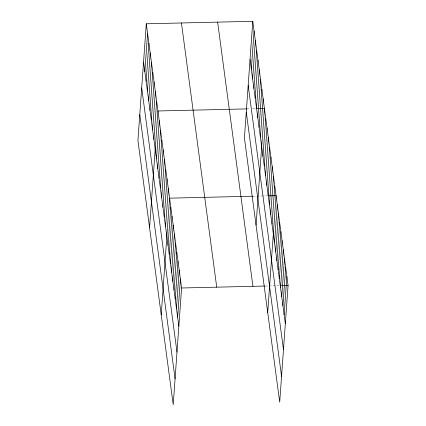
<?xml version="1.0" encoding="UTF-8"?>
<svg xmlns="http://www.w3.org/2000/svg" width="426" height="426" viewBox="0 0 426 426"><rect width="100%" height="100%" fill="white"/><g stroke="black" fill="none" stroke-linecap="round" stroke-linejoin="round"><path stroke-width="0.32" stroke-dasharray="2.13 1.6" d="M246.856 108.896L250.11 108.822M252.714 108.758L255.318 108.699M252.645 196.216L256.548 196.125M257.197 196.109L261.756 196.003M262.405 195.987L267.613 195.864M265.291 286.027L268.545 285.952M269.2 285.937L279.61 285.692"/><path stroke-width="0.64" d="M146.294 23.797L137.928 140.505L173.222 404.7L181.588 287.992L146.294 23.797L252.778 21.3L288.072 285.495L279.706 402.203L244.412 138.008L252.778 21.3M144.851 71.69L147.588 33.484M146.145 81.377L148.882 43.175M147.439 91.068L150.176 52.861M148.733 100.754L151.47 62.547M150.027 110.441L152.764 72.234M151.321 120.127L154.058 81.92M152.614 129.813L155.352 91.606M153.908 139.499L156.646 101.297M149.574 227.692L157.94 110.984L246.856 108.896M156.496 158.877L159.233 120.67M157.79 168.563L160.527 130.356M159.084 178.249L161.821 140.042M160.378 187.935L163.115 149.728M161.672 197.621L164.409 159.42M162.966 207.313L165.703 169.106M164.26 216.999L166.997 178.792M165.554 226.685L168.291 188.478M161.22 314.873L169.585 198.165L252.645 196.216M168.046 245.355L170.789 207.148M169.25 254.338L171.987 216.131M170.448 263.321L173.185 225.114M171.646 272.305L174.388 234.098M172.85 281.282L175.587 243.081M174.048 290.266L176.785 252.059M175.246 299.249L177.988 261.042M176.449 308.232L179.186 270.025M177.647 317.216L180.384 279.009M251.335 69.193L254.072 30.986M252.629 78.879L255.366 40.672M253.923 88.565L256.66 50.364M255.217 98.252L257.954 60.05M256.511 107.943L259.248 69.736M257.805 117.629L260.542 79.422M259.099 127.315L261.836 89.109M260.392 137.002L263.13 98.795M256.058 225.194L264.424 108.486L255.967 108.683M262.98 156.374L265.717 118.172M264.274 166.065L267.011 127.859M265.568 175.752L268.305 137.545M266.862 185.438L269.599 147.231M268.156 195.124L270.893 156.917M269.45 204.81L272.187 166.609M270.744 214.496L273.481 176.295M272.038 224.188L274.775 185.981M267.704 312.375L276.069 195.667L268.263 195.848M274.53 242.857L277.273 204.65M275.734 251.841L278.471 213.634M276.932 260.818L279.669 222.617M278.13 269.802L280.872 231.595M279.334 278.785L282.071 240.578M280.532 287.768L283.269 249.561M281.73 296.752L284.472 258.545M282.933 305.735L285.67 267.528M284.131 314.718L286.868 276.511M181.588 287.992L264.642 286.043M280.26 285.676L288.072 285.495M250.041 59.507L285.329 323.696M248.182 85.413L283.476 349.602M246.271 112.102L281.559 376.296M217.638 22.125L252.932 286.32M181.433 22.972L216.727 287.167M143.557 62.004L178.845 326.199M141.698 87.91L176.992 352.105M139.787 114.599L175.075 378.794"/></g></svg>
